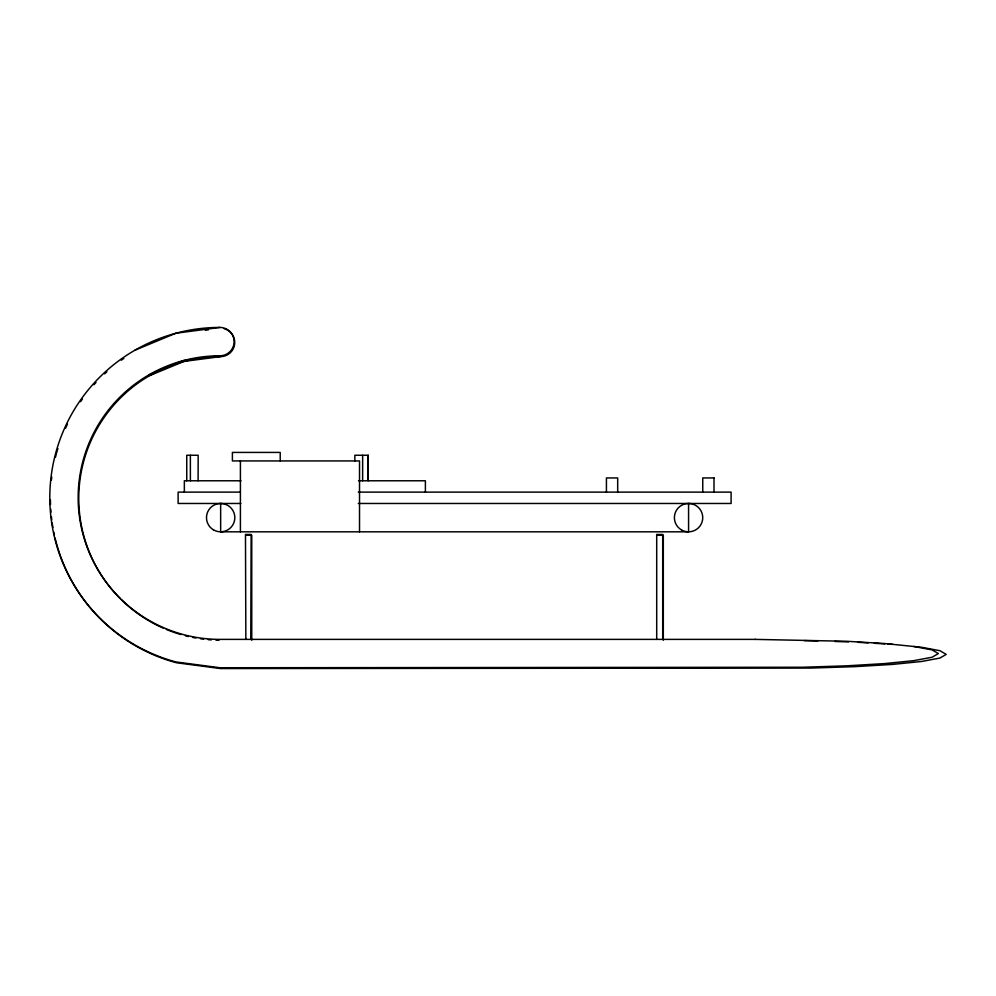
<?xml version="1.0" encoding="UTF-8"?>
<svg xmlns="http://www.w3.org/2000/svg" width="996" height="996" viewBox="0 0 996 996"><rect width="100%" height="100%" fill="white"/><g stroke="black" fill="none" stroke-linecap="round" stroke-linejoin="round"><path stroke-width="1.49" d="M134.871 350.231L175.906 333.237L219.954 327.435A14.181 14.181 0 0 1 234.135 341.616A14.181 14.181 0 0 1 219.954 355.796A141.793 141.793 0 0 0 78.161 497.589A141.793 141.793 0 0 0 219.954 639.382L755.454 639.382M149.051 374.795L183.252 360.627L219.954 355.796M149.661 375.617L183.862 361.448L220.552 356.618A14.181 14.181 0 0 0 224.225 328.742M205.375 330.261L208.413 329.863M368.221 455.259L368.221 480.782L368.246 455.259L354.85 455.259L354.862 461.26M714.082 477.943L702.753 477.943L702.753 492.124M240.995 480.782L184.347 480.782L184.347 492.124M358.523 480.782L425.392 480.782L425.392 492.124M240.335 492.124L178.122 492.124L178.122 503.466L240.858 503.466M358.299 492.124L731.101 492.124L731.101 503.466L358.299 503.466M246.074 535.275L251.751 535.275L251.751 640.204M657.31 535.275L663.311 535.275L663.311 640.204M245.85 639.382L245.477 534.454L251.141 534.454L250.768 639.382M755.043 639.382L846.7 641.275L884.672 643.528L921.636 647.288L939.95 650.712L946.2 654.384L939.95 658.057L921.636 661.468L892.503 664.407L854.543 666.66L810.333 668.079L220.552 668.565L176.516 662.763A170.154 170.154 0 0 1 55.079 538.014M804.208 640.627L817.953 640.926M834.723 641.461L848.443 641.91M857.581 642.283L868.213 642.918M874.289 643.279L884.921 643.902M887.959 644.088L892.503 644.35M913.793 646.466L932.107 649.89L938.357 653.563L932.107 657.236L913.793 660.647L884.672 663.585L846.7 665.838L802.49 667.258L219.954 667.743L175.906 661.942A170.154 170.154 0 0 1 219.954 327.435M713.995 477.943L713.995 492.124M688.572 503.466L688.572 531.827L220.651 531.827L220.651 503.466M662.701 639.382L662.701 534.454L656.7 534.454L656.7 639.382M617.682 492.124L617.682 477.943L606.427 477.943L606.427 492.124M362.656 455.259L362.631 480.782M359.519 531.827L359.519 460.936L232.404 460.936L232.404 452.421L280.212 452.421L280.212 460.936M240.41 460.936L240.41 531.827M198.104 480.782L198.167 455.259L186.75 455.259L186.75 480.782M190.373 455.259L190.385 480.782M219.02 640.191A141.793 141.793 0 0 1 215.958 640.129M211.326 639.905A141.793 141.793 0 0 1 208.226 639.669M203.595 639.183A141.793 141.793 0 0 1 200.507 638.772M195.901 638.038A141.793 141.793 0 0 1 192.851 637.465M188.331 636.494A141.793 141.793 0 0 1 185.343 635.759M180.911 634.552A141.793 141.793 0 0 1 166.295 629.41M163.431 628.19A141.793 141.793 0 0 1 121.388 599.754M120.292 598.671A141.793 141.793 0 0 1 220.552 356.618M54.394 535.039A170.154 170.154 0 0 1 53.759 532.026M52.913 527.494A170.154 170.154 0 0 1 52.178 522.912M51.767 519.85A170.154 170.154 0 0 1 51.406 516.787M50.97 512.181A170.154 170.154 0 0 1 50.746 509.105M50.522 504.511A170.154 170.154 0 0 1 50.41 499.93M51.406 480.035A170.154 170.154 0 0 1 51.767 476.972M55.44 457.326A170.154 170.154 0 0 1 56.199 454.375M56.61 452.906A170.154 170.154 0 0 1 57.893 448.511M65.512 428.342A170.154 170.154 0 0 1 67.467 424.147M80.564 401.687A170.154 170.154 0 0 1 82.344 399.172M93.935 384.755A170.154 170.154 0 0 1 96.002 382.489M104.63 373.861A170.154 170.154 0 0 1 106.896 371.794M121.313 360.203A170.154 170.154 0 0 1 123.84 358.423M205.251 328.954A170.154 170.154 0 0 1 208.326 328.705M213.567 529.922A14.181 14.181 0 0 0 234.832 517.646A14.181 14.181 0 0 0 213.567 505.37A14.181 14.181 0 0 0 213.567 529.922M681.476 529.922A14.181 14.181 0 0 0 702.74 517.646A14.181 14.181 0 0 0 681.476 505.37A14.181 14.181 0 0 0 681.476 529.922"/></g></svg>
